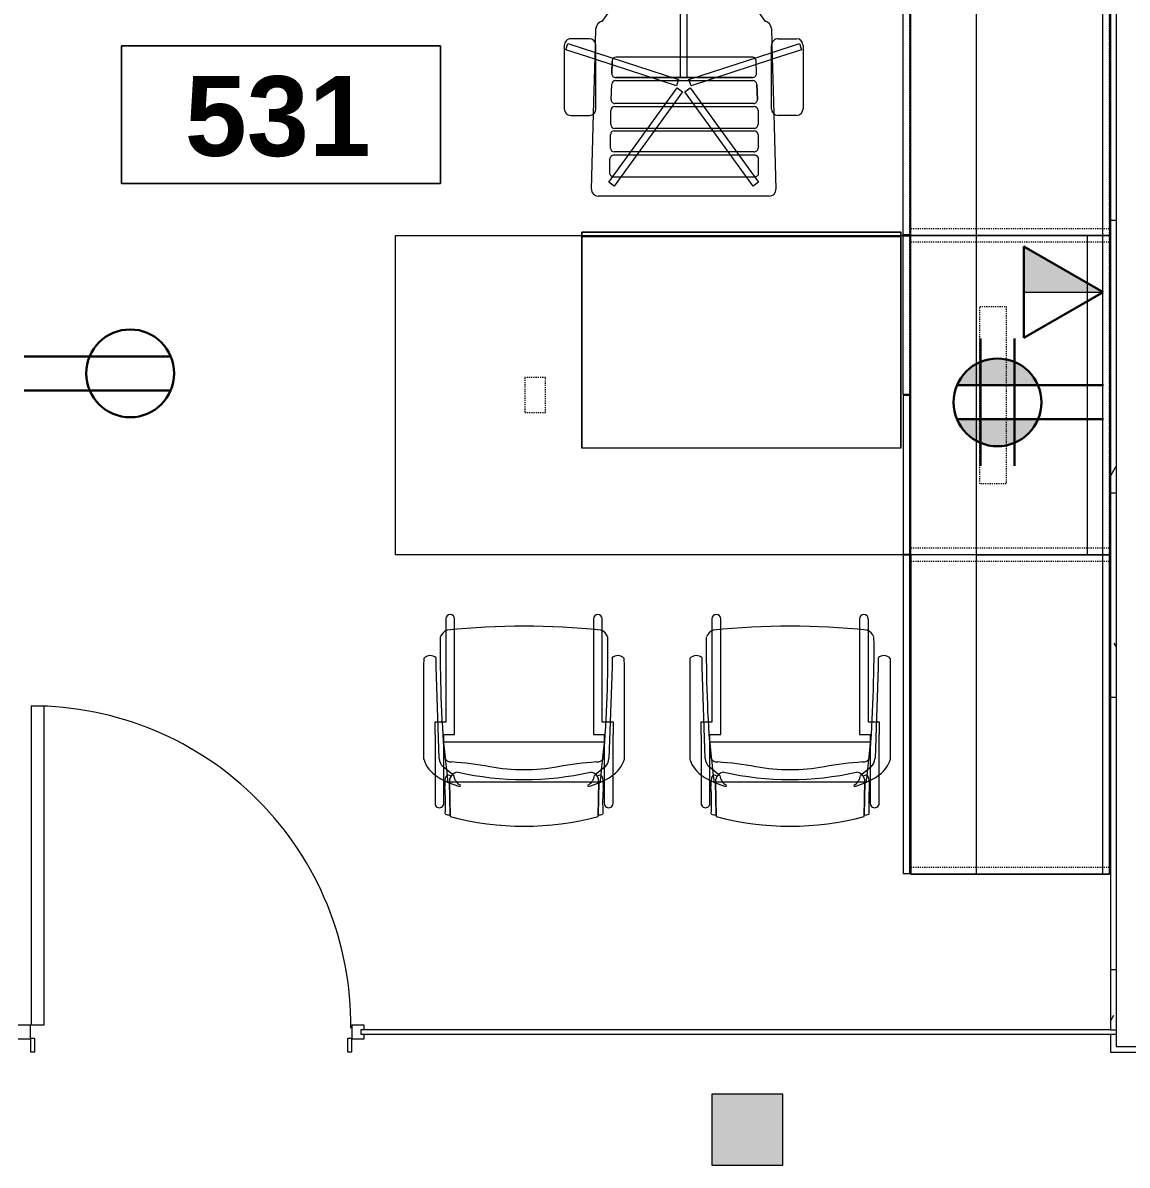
# Model space of a CAD drawing. Header units: inches. Extents: x 0 to 1865, y 0 to 1094.
# Drawn here: x 215.3 to 339.8, y 853.5 to 982.3 of the extents above; entities that cross this region are included whole.
import ezdxf

# ---------------------------------------------------------------- set-up
doc = ezdxf.new("R2010")
doc.units = ezdxf.units.IN
doc.header["$MEASUREMENT"] = 0
doc.linetypes.add('Dash', pattern=[0.25, 0.125, -0.125])
for name, color, linetype, lineweight in [('A-ANNO-NOTE', 131, 'Continuous', 9), ('A-AREA-IDEN', 2, 'Continuous', 9), ('A-DOOR', 31, 'Continuous', 13), ('A-WALL', 113, 'Continuous', 13), ('A-WALL-PATT', 111, 'Continuous', 13), ('I-FURN', 30, 'Continuous', 9), ('I-FURN-PNLS', 30, 'Continuous', 9), ('I-WALL', 2, 'Continuous', 13), ('S-COLS', 52, 'Continuous', 13)]:
    doc.layers.add(name, color=color, linetype=linetype, lineweight=lineweight)
doc.styles.add('Swis721 Lt BT_B', font='', dxfattribs={"height": 9})
doc.styles.get('Swis721 Lt BT_B').set_extended_font_data('Swis721 Lt BT', bold=True)

# ---------------------------------------------------------------- blocks, each defined once
blk = doc.blocks.new('Concrete-Rectangular-Column - 8x8-7061903-Level 05 POWER _ SIGNAL')
at = {"layer": 'S-COLS', "lineweight": 9}
blk.add_hatch(color=7, dxfattribs=at).paths.add_polyline_path([(4, -4), (4, 4), (-4, 4), (-4, -4)], flags=0)
at = {"layer": 'S-COLS', "color": 8, "lineweight": 20}
for p, q in [((4, 4), (-4, 4)), ((-4, 4), (-4, -4)), ((4, -4), (4, 4)), ((-4, -4), (4, -4))]:
    blk.add_line(p, q, dxfattribs=at)
blk = doc.blocks.new('F - EXECUTIVE DESK 2 - F - EXECUTIVE DESK 2-V22-Level 05 POWER _ SIGNAL')
at = {"layer": 'I-FURN'}
for p, q in [((23.5, -35.87), (23.5, -12)), ((23.5, -12), (23.5, -35.86)), ((23.5, -12), (59.5, -12)), ((23.5, -12), (59.5, -12)), ((59.5, -35.86), (59.5, -12)), ((59.5, -12), (59.5, -35.87)), ((23.5, -35.87), (23.5, -35.99)), ((23.5, -36), (23.5, -35.87)), ((23.5, -35.87), (23.5, -36)), ((23.5, -35.93), (23.5, -35.87)), ((59.5, -35.87), (23.5, -35.87)), ((59.5, -35.87), (23.5, -35.87)), ((23.5, -35.99), (23.5, -35.93)), ((23.5, -36), (23.5, -36.1)), ((23.5, -36.37), (23.5, -36)), ((23.5, -36.18), (23.5, -36)), ((23.5, -36.02), (23.5, -36.08)), ((59.5, -35.87), (59.5, -35.93)), ((59.5, -36), (59.5, -35.87)), ((59.5, -35.87), (59.5, -36)), ((59.5, -35.99), (59.5, -35.87)), ((59.5, -35.93), (59.5, -35.99)), ((59.5, -36), (59.5, -36.18)), ((59.5, -36), (59.5, -36.37)), ((59.5, -36.1), (59.5, -36)), ((59.5, -36.08), (59.5, -36.02)), ((23.5, -36.13), (23.5, -36.18)), ((23.5, -36.17), (23.5, -36.37)), ((23.5, -36.37), (59.5, -36.37)), ((59.5, -36.18), (59.5, -36.13)), ((59.5, -36.37), (59.5, -36.17)), ((38.35, -40.44), (57.65, -40.44)), ((37.84, -49.71), (37.6, -41.21)), ((39.56, -42.02), (40.16, -41.57)), ((47.26, -52.62), (39.56, -42.02)), ((40.16, -41.57), (47.86, -52.17)), ((48.14, -52.17), (55.84, -41.57)), ((56.44, -42.02), (48.74, -52.62)), ((55.84, -41.57), (56.44, -42.02)), ((58.4, -41.21), (58.16, -49.71)), ((39.55, -43.05), (39.55, -44.59)), ((39.55, -43.05), (39.55, -44.59)), ((55.91, -42.61), (39.99, -42.61)), ((55.91, -42.61), (39.99, -42.61)), ((56.35, -44.59), (56.35, -43.05)), ((56.35, -44.59), (56.35, -43.05)), ((39.99, -45.03), (55.9, -45.03)), ((39.99, -45.03), (55.9, -45.03)), ((39.61, -47.35), (39.61, -45.85)), ((39.61, -47.35), (39.61, -45.85)), ((40.06, -45.41), (55.82, -45.41)), ((40.06, -45.41), (55.82, -45.41)), ((56.26, -45.85), (56.26, -47.35)), ((56.26, -45.85), (56.26, -47.35)), ((39.61, -50.08), (39.61, -48.51)), ((39.61, -50.08), (39.61, -48.51)), ((55.82, -47.79), (40.06, -47.79)), ((55.82, -47.79), (40.06, -47.79)), ((40.06, -48.07), (55.78, -48.07)), ((40.06, -48.07), (55.78, -48.07)), ((56.22, -48.51), (56.22, -50.08)), ((56.22, -48.51), (56.22, -50.08)), ((35.28, -49.53), (37.36, -49.53)), ((38.06, -57.42), (37.84, -49.74)), ((58.16, -49.74), (57.94, -57.42)), ((60.72, -49.53), (58.64, -49.53)), ((34.54, -57.42), (34.54, -50.28)), ((38.11, -50.28), (38.11, -57.42)), ((39.76, -53.03), (39.68, -51.34)), ((39.68, -51.34), (39.76, -53.03)), ((55.78, -50.52), (40.06, -50.52)), ((55.78, -50.52), (40.06, -50.52)), ((40.12, -50.88), (55.75, -50.88)), ((40.12, -50.88), (55.75, -50.88)), ((56.19, -51.34), (56.11, -53.03)), ((56.19, -51.34), (56.11, -53.03)), ((57.9, -50.28), (57.9, -57.42)), ((61.47, -57.42), (61.47, -50.28)), ((47.86, -52.17), (47.26, -52.62)), ((48.74, -52.62), (48.14, -52.17)), ((38.11, -55.82), (47.17, -52.87)), ((47.41, -53.59), (38.15, -56.6)), ((55.67, -53.45), (40.2, -53.45)), ((55.67, -53.45), (40.2, -53.45)), ((55.67, -53.79), (40.24, -53.79)), ((40.24, -53.79), (55.67, -53.79)), ((47.17, -52.87), (47.41, -53.59)), ((47.63, -53.75), (48.38, -53.75)), ((47.63, -64.52), (47.63, -53.75)), ((48.38, -53.75), (48.38, -64.52)), ((48.6, -53.59), (48.83, -52.87)), ((57.85, -56.6), (48.6, -53.59)), ((48.83, -52.87), (57.9, -55.82)), ((39.8, -54.24), (39.84, -55.66)), ((39.8, -54.24), (39.84, -55.66)), ((56.07, -55.66), (56.11, -54.24)), ((56.11, -54.24), (56.07, -55.66)), ((34.71, -56.92), (38.01, -55.85)), ((38.04, -56.63), (34.95, -57.64)), ((38.01, -55.85), (38.11, -55.82)), ((38.11, -56.61), (38.04, -56.63)), ((40.28, -56.09), (55.63, -56.09)), ((40.28, -56.09), (55.63, -56.09)), ((57.9, -55.82), (57.99, -55.85)), ((57.96, -56.63), (57.9, -56.61)), ((61.06, -57.64), (57.96, -56.63)), ((57.99, -55.85), (61.29, -56.92)), ((34.95, -57.64), (34.71, -56.92)), ((38.06, -57.65), (38.06, -57.47)), ((38.11, -59.31), (38.06, -57.65)), ((57.94, -57.65), (57.89, -59.31)), ((57.94, -57.47), (57.94, -57.65)), ((61.29, -56.92), (61.06, -57.64)), ((37.36, -58.17), (35.28, -58.17)), ((58.64, -58.17), (60.72, -58.17)), ((41.56, -63.98), (38.81, -60.13)), ((57.19, -60.13), (54.44, -63.98)), ((42.87, -62.9), (53.13, -62.9)), ((53.31, -64.52), (42.69, -64.52)), ((53.27, -64.52), (42.73, -64.52)), ((47.63, -66.85), (47.63, -64.52)), ((48.38, -64.52), (48.38, -66.85)), ((48.38, -66.85), (47.63, -66.85))]:
    blk.add_line(p, q, dxfattribs=at)
for centre, radius, start, end in [((38.35, -41.19), 0.75, 90, 181.6253), ((57.65, -41.19), 0.75, 358.3747, 90), ((35.28, -50.28), 0.746, 90, 180), ((37.36, -50.28), 0.746, 0, 90), ((58.64, -50.28), 0.746, 90, 180), ((60.72, -50.28), 0.746, 0, 90), ((35.28, -57.42), 0.746, 180, 270), ((37.36, -57.42), 0.746, 270, 0), ((58.64, -57.42), 0.746, 180, 270), ((60.72, -57.42), 0.746, 270, 0), ((38.97, -59.29), 0.861, 181.6253, 259.2912), ((57.03, -59.29), 0.861, 280.7088, 358.3747), ((42.87, -63.87), 0.972, 90, 170), ((53.13, -63.87), 0.972, 10, 90), ((42.72, -63.02), 1.5, 219.5448, 268.6344), ((42.73, -63.71), 0.819, 180, 270), ((53.27, -63.71), 0.819, 270, 0), ((53.28, -63.02), 1.5, 271.3656, 320.4552)]:
    blk.add_arc(centre, radius, start, end, dxfattribs=at)
for centre, major_axis, ratio, start_param, end_param in [((39.99, -43.05), (0.441, 0), 0.994522, 1.570796, 3.141593), ((39.99, -43.05), (0.441, 0), 0.994522, 1.570796, 3.141593), ((55.91, -43.05), (0.441, 0), 0.994522, 0, 1.570796), ((55.91, -43.05), (0.441, 0), 0.994522, 0, 1.570796), ((39.99, -44.59), (0.441, 0), 0.994522, 3.141593, 4.712389), ((39.99, -44.59), (-0.441, 0), 0.994522, 0, 0.785398), ((39.99, -44.59), (0.441, 0), 0.994522, 3.926991, 4.712389), ((55.9, -44.59), (-0.442, 0), 0.994522, 1.570796, 3.141593), ((55.9, -44.59), (-0.442, 0), 0.994522, 1.570796, 3.141593), ((40.06, -45.85), (0.441, 0), 0.999591, 1.570796, 3.141593), ((40.06, -45.85), (0.441, 0), 0.999591, 1.570796, 3.141593), ((55.82, -45.85), (0.441, 0), 0.999591, 0, 1.570796), ((55.82, -45.85), (-0.441, 0), 0.999591, 3.141593, 4.712389), ((40.06, -47.35), (0.441, 0), 0.999591, 3.141593, 4.712389), ((40.06, -47.35), (-0.441, 0), 0.999591, 0, 1.570796), ((55.82, -47.35), (0.441, 0), 0.999591, 4.712389, 6.283185), ((55.82, -47.35), (0.441, 0), 0.999591, 4.712389, 6.283185), ((40.06, -48.51), (0.441, 0), 0.999403, 1.570796, 3.141593), ((40.06, -48.51), (0.441, 0), 0.999403, 1.570796, 3.141593), ((55.78, -48.51), (0.441, 0), 0.999403, 0, 1.570796), ((55.78, -48.51), (0.441, 0), 0.999403, 0, 1.570796), ((40.06, -50.08), (0.441, 0), 0.999403, 3.141593, 4.712389), ((40.06, -50.08), (0.441, 0), 0.999403, 3.141593, 4.712389), ((55.78, -50.08), (0.441, 0), 0.999403, 4.712389, 6.283185), ((55.78, -50.08), (0.441, 0), 0.999403, 4.712389, 6.283185), ((40.12, -51.32), (0.441, 0), 0.998574, 1.570796, 3.191177), ((40.12, -51.32), (0.441, 0), 0.998574, 1.570796, 3.191177), ((55.75, -51.32), (0.441, 0), 0.998574, 6.233601, 7.853982), ((55.75, -51.32), (0.441, 0), 0.998574, 6.233601, 7.853982), ((40.2, -53.01), (0.441, 0), 0.998574, 3.191177, 4.712389), ((40.2, -53.01), (0.441, 0), 0.998574, 3.191177, 4.712389), ((40.24, -54.23), (0.441, 0), 0.99965, 1.570796, 3.16704), ((40.24, -54.23), (0.441, 0), 0.99965, 1.570796, 3.16704), ((55.67, -53.01), (0.441, 0), 0.998574, 4.712389, 6.233601), ((55.67, -53.01), (0.441, 0), 0.998574, 4.712389, 6.233601), ((55.67, -54.23), (0.441, 0), 0.99965, 6.257738, 7.853982), ((55.67, -54.23), (0.441, 0), 0.99965, 6.257738, 7.853982), ((40.28, -55.65), (0.441, 0), 0.99965, 3.16704, 4.712389), ((40.28, -55.65), (0.441, 0), 0.99965, 3.16704, 3.939715), ((40.28, -55.65), (0.441, 0), 0.99965, 3.939715, 4.712389), ((55.63, -55.65), (0.441, 0), 0.99965, 4.712389, 6.257738), ((55.63, -55.65), (0.441, 0), 0.99965, 4.712389, 6.257738)]:
    blk.add_ellipse(centre, major_axis=major_axis, ratio=ratio, start_param=start_param, end_param=end_param, dxfattribs=at)
at = {"layer": 'I-FURN-PNLS'}
for p, q in [((0, 36), (15, 36)), ((0, 0), (0, 36)), ((0, 36), (0, 0)), ((15, 36), (0, 36)), ((0, 36), (15, 36)), ((0, 0), (0, 36)), ((0.75, 36), (0.75, 0)), ((15, 36), (22.38, 36)), ((22.38, 36), (15, 36)), ((15, 36), (15, 0)), ((22.38, 36), (22.38, 0)), ((22.38, 0), (22.38, 36)), ((22.5, 35.94), (22.5, 0.06)), ((23.25, 35.94), (22.5, 35.94)), ((23.25, 0.06), (23.25, 35.94)), ((0, 0), (0.75, 0)), ((0, -72), (0, 0)), ((0, 0), (0.75, 0)), ((0, -72), (0, 0)), ((0, 0), (0.75, 0)), ((15, 0), (0, 0)), ((0.75, 0), (0.75, -72)), ((0.75, 0), (0.75, -72)), ((0.75, 0), (2.5, 0)), ((2.5, -36), (2.5, 0)), ((2.5, 0), (15, 0)), ((2.5, 0), (15, 0)), ((15, 0), (80.5, 0)), ((15, 0), (22.38, 0)), ((22.38, 0), (22.38, -36)), ((22.5, 0.06), (23.25, 0.06)), ((80.5, 0), (80.5, -36)), ((0, 0), (15, 0)), ((0, -72), (0, 0)), ((0, -72), (0, 0)), ((0, 0), (0.75, 0)), ((0, -36), (0, 0)), ((0.75, 0), (0.75, -72)), ((0.75, 0), (2.5, 0)), ((2.5, 0), (15, 0)), ((15, 0), (15, -72)), ((15, 0), (22.38, 0)), ((22.38, 0), (22.38, -36)), ((23.25, -0.06), (22.5, -0.06)), ((22.5, -0.06), (22.5, -17.94)), ((23.25, -17.94), (23.25, -0.06)), ((23.5, -36.37), (23.5, -12)), ((23.5, -12), (59.5, -12)), ((59.5, -12), (59.5, -36.37)), ((22.5, -17.94), (23.25, -17.94)), ((22.5, -18.06), (23.25, -18.06)), ((22.5, -35.94), (22.5, -18.06)), ((23.25, -18.06), (23.25, -35.94)), ((0, -36), (0.75, -36)), ((0, -72), (0, -36)), ((0.75, -36), (0, -36)), ((0.75, -36), (2.5, -36)), ((2.5, -36), (0.75, -36)), ((15, -36), (2.5, -36)), ((2.5, -36), (15, -36)), ((15, -36), (2.5, -36)), ((80.5, -36), (15, -36)), ((15, -36), (22.38, -36)), ((22.38, -36), (15, -36)), ((22.38, -36), (22.38, -72)), ((22.38, -36), (22.38, -72)), ((23.25, -35.94), (22.5, -35.94)), ((22.5, -36.06), (23.25, -36.06)), ((22.5, -71.94), (22.5, -36.06)), ((23.25, -36.06), (23.25, -71.94)), ((59.5, -36.37), (23.5, -36.37)), ((15, -72), (0, -72)), ((0.75, -72), (0, -72)), ((0.75, -72), (0, -72)), ((0.75, -72), (0, -72)), ((0, -72), (22.38, -72)), ((0, -90), (0, -72)), ((0.75, -72), (0, -72)), ((15, -72), (0.75, -72)), ((15, -72), (0.75, -72)), ((22.38, -72), (15, -72)), ((22.38, -72), (15, -72)), ((22.38, -72), (22.38, -90)), ((23.25, -71.94), (22.5, -71.94)), ((23.28, -72.06), (22.53, -72.06)), ((22.53, -72.06), (22.53, -89.94)), ((23.28, -89.94), (23.28, -72.06)), ((22.38, -90), (0, -90)), ((22.53, -89.94), (23.28, -89.94))]:
    blk.add_line(p, q, dxfattribs=at)
at = {"layer": 'I-FURN-PNLS', "linetype": 'Dash'}
for p, q in [((0, 0), (0, 36)), ((0, 35.25), (15, 35.25)), ((15, 35.25), (22.38, 35.25)), ((22.38, 0), (22.38, 36)), ((22.5, 0.06), (22.5, 35.94)), ((0, 0.75), (15, 0.75)), ((0, 0), (0, -72)), ((15, 0.75), (22.38, 0.75)), ((22.38, 0), (22.38, -36)), ((0, 0), (0, -36)), ((0, -0.75), (0.75, -0.75)), ((0.75, -0.75), (2.5, -0.75)), ((2.5, -0.75), (15, -0.75)), ((15, -0.75), (22.38, -0.75)), ((22.5, -17.94), (22.5, -0.06)), ((11.63, -8), (14.63, -8)), ((11.63, -28), (11.63, -8)), ((14.63, -8), (14.63, -28)), ((63.57, -16.03), (63.57, -19.97)), ((65.93, -16.03), (63.57, -16.03)), ((65.93, -19.97), (65.93, -16.03)), ((22.5, -18.06), (22.5, -35.94)), ((63.57, -19.97), (65.93, -19.97)), ((14.63, -28), (11.63, -28)), ((0, -35.25), (0.75, -35.25)), ((0, -36), (0, -72)), ((0.75, -35.25), (2.5, -35.25)), ((2.5, -35.25), (15, -35.25)), ((15, -35.25), (22.38, -35.25)), ((22.38, -36), (22.38, -72)), ((0, -36.75), (0.75, -36.75)), ((0.75, -36.75), (15, -36.75)), ((15, -36.75), (22.38, -36.75)), ((22.5, -36.06), (22.5, -71.94)), ((0, -71.25), (0.75, -71.25)), ((0.75, -71.25), (15, -71.25)), ((15, -71.25), (22.38, -71.25)), ((22.53, -89.94), (22.53, -72.06)), ((0, -72.75), (22.38, -72.75)), ((0.75, -72.75), (0.75, -89.25)), ((0, -89.25), (22.38, -89.25))]:
    blk.add_line(p, q, dxfattribs=at)
blk = doc.blocks.new('F-Haworth_Chair_X99-Seminar - X99 Seminar Chair with Glides-V23-Level 05 POWER _ SIGNAL')
at = {"layer": 'I-FURN'}
for p, q in [((-8.34, 11.52), (-8.42, 7.57)), ((-8.42, 7.57), (-8.34, 11.37)), ((8.42, 7.57), (8.34, 11.52)), ((8.34, 11.37), (8.42, 7.57)), ((-10.04, 10.02), (-10.04, 6.81)), ((-9.04, 7.4), (-9.04, 10.02)), ((9.04, 10.02), (9.04, 7.4)), ((10.04, 6.81), (10.04, 10.02)), ((-7.18, 7.99), (-7.21, 8.13)), ((7.21, 8.13), (7.18, 7.99)), ((-10.04, 6.81), (-10.04, 5)), ((-9.13, 5.92), (-8.07, 6.77)), ((-9.04, 5.99), (-9.04, 7.4)), ((-8.68, 6.87), (-8.75, 6.22)), ((-8.62, 7.42), (-8.68, 6.87)), ((-8.6, 7.6), (-8.62, 7.43)), ((-8.61, 6.81), (-8.23, 6.95)), ((-8.49, 7.6), (-8.56, 7.6)), ((-7.65, 7.6), (-8.4, 7.6)), ((-8.03, 6.81), (-7.95, 6.87)), ((7.65, 7.6), (-7.65, 7.6)), ((8.4, 7.6), (7.65, 7.6)), ((7.95, 6.87), (8.03, 6.81)), ((8.07, 6.77), (9.13, 5.92)), ((8.23, 6.95), (8.61, 6.81)), ((8.56, 7.6), (8.49, 7.6)), ((8.62, 7.43), (8.6, 7.6)), ((8.68, 6.87), (8.62, 7.42)), ((8.75, 6.22), (8.68, 6.87)), ((9.04, 7.4), (9.04, 5.99)), ((10.04, 5), (10.04, 6.81)), ((-9.04, 3.62), (-9.04, 5.99)), ((-8.75, 6.22), (-8.88, 4.99)), ((8.88, 4.99), (8.75, 6.22)), ((9.04, 5.99), (9.04, 3.62)), ((-11.32, 5.06), (-11.32, -5.48)), ((-10.04, 4.99), (-10.04, 2.27)), ((-9.92, -5.36), (-9.57, 4.97)), ((-8.9, 4.8), (-9.07, 3.2)), ((-8.88, 4.99), (-8.89, 4.91)), ((8.89, 4.91), (8.88, 4.99)), ((9.07, 3.2), (8.9, 4.8)), ((9.57, 4.97), (9.92, -5.36)), ((10.04, 2.27), (10.04, 4.99)), ((11.32, -5.48), (11.32, 5.06)), ((-9.07, 3.2), (-9.07, 3.12)), ((-9.07, 3.12), (9.07, 3.12)), ((-9.04, 3.43), (-9.04, 3.62)), ((-9.04, 3.12), (-9.04, 3.43)), ((-9.04, 2.27), (-9.04, 3.12)), ((9.04, 3.62), (9.04, 3.43)), ((9.04, 3.43), (9.04, 3.12)), ((9.04, 3.12), (9.04, 2.27)), ((9.07, 3.12), (9.07, 3.2)), ((-10.04, 2.27), (-10.07, 2.27)), ((-10.07, 2.27), (-10.07, 0.89)), ((-7.83, 2.27), (-9.04, 2.27)), ((-7.83, -9.57), (-7.83, 2.27)), ((9.04, 2.27), (7.83, 2.27)), ((7.83, 2.27), (7.83, -9.57)), ((10.07, 2.27), (10.04, 2.27)), ((10.07, 0.89), (10.07, 2.27)), ((-10.07, 0.89), (-9.71, 0.89)), ((-9.71, 0.89), (-9.2, 0.89)), ((-9.2, 0.89), (-8.82, 0.89)), ((-8.82, 0.89), (-8.82, -9.44)), ((8.82, 0.89), (9.2, 0.89)), ((8.82, -9.44), (8.82, 0.89)), ((9.2, 0.89), (9.71, 0.89)), ((9.71, 0.89), (10.07, 0.89)), ((-11.32, -5.48), (-11.3, -6.32)), ((-9.92, -6.36), (-9.92, -5.36)), ((9.92, -5.36), (9.92, -6.36)), ((11.3, -6.32), (11.32, -5.48)), ((-8.82, -9.44), (-8.82, -10.78)), ((-7.83, -10.78), (-7.83, -9.57)), ((7.83, -9.57), (7.83, -10.78)), ((8.82, -10.78), (8.82, -9.44))]:
    blk.add_line(p, q, dxfattribs=at)
for centre, radius, start, end in [((0, -20.29), 32.89, 75.3075, 104.696), ((-9.54, 10.02), 0.498, 360, 180), ((-36.06, 10.03), 27.2, 355.9857, 2.5118), ((0, -20.73), 33.17, 104.5766, 105.5522), ((0, -20.73), 33.17, 74.4478, 75.4234), ((36.06, 10.03), 27.2, 177.4882, 184.0143), ((9.54, 10.02), 0.498, 360, 180), ((-5.2, 7.86), 3.74, 175.9857, 189.9064), ((-4.71, -1.15), 9.61, 105.0666, 112.7369), ((-6.55, 6.76), 1.38, 117.0503, 145.9813), ((6.55, 6.76), 1.38, 34.0187, 62.9497), ((4.71, -1.15), 9.61, 67.2631, 74.9334), ((5.2, 7.86), 3.74, 350.0936, 4.0143), ((-7.87, 3.92), 3.63, 121.9522, 161.8211), ((-4.71, -1.15), 9.61, 116.0036, 121.9522), ((-4.71, -1.15), 9.61, 113.5094, 116.0036), ((-8.28, 7.33), 0.613, 189.9064, 237.4573), ((-4.71, -1.15), 9.61, 112.927, 113.3607), ((-7.37, 7.55), 1.05, 178.8214, 214.7998), ((-7.37, 7.55), 1.05, 178.8214, 264.0446), ((-6.55, 6.76), 1.38, 147.5752, 174.9122), ((0, -26.49), 33.83, 77.2285, 102.7715), ((7.37, 7.55), 1.05, 275.9554, 1.1786), ((6.55, 6.76), 1.38, 5.0878, 32.4248), ((7.37, 7.55), 1.05, 325.2002, 1.1786), ((4.71, -1.15), 9.61, 66.6393, 67.073), ((4.71, -1.15), 9.61, 63.9964, 66.4906), ((8.28, 7.33), 0.613, 302.5427, 350.0936), ((4.71, -1.15), 9.61, 58.0478, 63.9964), ((7.87, 3.92), 3.63, 18.1789, 58.0478), ((-8.18, 4.9), 1.39, 132.8922, 177.1987), ((-8.24, 4.59), 0.763, 84.2338, 165.7662), ((-11.32, 48.08), 42.84, 274.2301, 280.0233), ((0, -15.97), 22.19, 79.9767, 100.0233), ((11.32, 48.08), 42.84, 259.9767, 265.7699), ((8.24, 4.59), 0.763, 14.2338, 95.7662), ((8.18, 4.9), 1.39, 2.8013, 47.1078), ((144.06, -7.32), 153.52, 175.4787, 180.5251), ((-144.06, -7.32), 153.52, 359.4749, 4.5213), ((-10.58, -5.68), 0.956, 221.8901, 314.1099), ((10.58, -5.68), 0.956, 225.8901, 318.1099), ((-8.21, -8.28), 1.31, 200.0433, 249.9567), ((8.21, -8.28), 1.31, 290.0433, 339.9567), ((0, 75.01), 84.96, 264.1475, 275.8525), ((-8.32, -10.78), 0.495, 180, 360), ((8.32, -10.78), 0.495, 180, 360)]:
    blk.add_arc(centre, radius, start, end, dxfattribs=at)
blk = doc.blocks.new('F-Haworth_Chair_X99-Seminar - X99 Seminar Chair with Glides-V24-Level 05 POWER _ SIGNAL')
at = {"layer": 'I-FURN'}
for p, q in [((-8.34, 11.52), (-8.42, 7.57)), ((-8.42, 7.57), (-8.34, 11.37)), ((8.42, 7.57), (8.34, 11.52)), ((8.34, 11.37), (8.42, 7.57)), ((-10.04, 10.02), (-10.04, 6.81)), ((-9.04, 7.4), (-9.04, 10.02)), ((9.04, 10.02), (9.04, 7.4)), ((10.04, 6.81), (10.04, 10.02)), ((-7.18, 7.99), (-7.21, 8.13)), ((7.21, 8.13), (7.18, 7.99)), ((-10.04, 6.81), (-10.04, 5)), ((-9.13, 5.92), (-8.07, 6.77)), ((-9.04, 5.99), (-9.04, 7.4)), ((-8.68, 6.87), (-8.75, 6.22)), ((-8.62, 7.42), (-8.68, 6.87)), ((-8.6, 7.6), (-8.62, 7.43)), ((-8.61, 6.81), (-8.23, 6.95)), ((-8.49, 7.6), (-8.56, 7.6)), ((-7.65, 7.6), (-8.4, 7.6)), ((-8.03, 6.81), (-7.95, 6.87)), ((7.65, 7.6), (-7.65, 7.6)), ((8.4, 7.6), (7.65, 7.6)), ((7.95, 6.87), (8.03, 6.81)), ((8.07, 6.77), (9.13, 5.92)), ((8.23, 6.95), (8.61, 6.81)), ((8.56, 7.6), (8.49, 7.6)), ((8.62, 7.43), (8.6, 7.6)), ((8.68, 6.87), (8.62, 7.42)), ((8.75, 6.22), (8.68, 6.87)), ((9.04, 7.4), (9.04, 5.99)), ((10.04, 5), (10.04, 6.81)), ((-9.04, 3.62), (-9.04, 5.99)), ((-8.75, 6.22), (-8.88, 4.99)), ((8.88, 4.99), (8.75, 6.22)), ((9.04, 5.99), (9.04, 3.62)), ((-11.32, 5.06), (-11.32, -5.48)), ((-10.04, 4.99), (-10.04, 2.27)), ((-9.92, -5.36), (-9.57, 4.97)), ((-8.9, 4.8), (-9.07, 3.2)), ((-8.88, 4.99), (-8.89, 4.91)), ((8.89, 4.91), (8.88, 4.99)), ((9.07, 3.2), (8.9, 4.8)), ((9.57, 4.97), (9.92, -5.36)), ((10.04, 2.27), (10.04, 4.99)), ((11.32, -5.48), (11.32, 5.06)), ((-9.07, 3.2), (-9.07, 3.12)), ((-9.07, 3.12), (9.07, 3.12)), ((-9.04, 3.43), (-9.04, 3.62)), ((-9.04, 3.12), (-9.04, 3.43)), ((-9.04, 2.27), (-9.04, 3.12)), ((9.04, 3.62), (9.04, 3.43)), ((9.04, 3.43), (9.04, 3.12)), ((9.04, 3.12), (9.04, 2.27)), ((9.07, 3.12), (9.07, 3.2)), ((-10.04, 2.27), (-10.07, 2.27)), ((-10.07, 2.27), (-10.07, 0.89)), ((-7.83, 2.27), (-9.04, 2.27)), ((-7.83, -9.57), (-7.83, 2.27)), ((9.04, 2.27), (7.83, 2.27)), ((7.83, 2.27), (7.83, -9.57)), ((10.07, 2.27), (10.04, 2.27)), ((10.07, 0.89), (10.07, 2.27)), ((-10.07, 0.89), (-9.71, 0.89)), ((-9.71, 0.89), (-9.2, 0.89)), ((-9.2, 0.89), (-8.82, 0.89)), ((-8.82, 0.89), (-8.82, -9.44)), ((8.82, 0.89), (9.2, 0.89)), ((8.82, -9.44), (8.82, 0.89)), ((9.2, 0.89), (9.71, 0.89)), ((9.71, 0.89), (10.07, 0.89)), ((-11.32, -5.48), (-11.3, -6.32)), ((-9.92, -6.36), (-9.92, -5.36)), ((9.92, -5.36), (9.92, -6.36)), ((11.3, -6.32), (11.32, -5.48)), ((-8.82, -9.44), (-8.82, -10.78)), ((-7.83, -10.78), (-7.83, -9.57)), ((7.83, -9.57), (7.83, -10.78)), ((8.82, -10.78), (8.82, -9.44))]:
    blk.add_line(p, q, dxfattribs=at)
for centre, radius, start, end in [((0, -20.29), 32.89, 75.3075, 104.696), ((-9.54, 10.02), 0.498, 360, 180), ((-36.06, 10.03), 27.2, 355.9857, 2.5118), ((0, -20.73), 33.17, 104.5766, 105.5522), ((0, -20.73), 33.17, 74.4478, 75.4234), ((36.06, 10.03), 27.2, 177.4882, 184.0143), ((9.54, 10.02), 0.498, 360, 180), ((-5.2, 7.86), 3.74, 175.9857, 189.9064), ((-4.71, -1.15), 9.61, 105.0666, 112.7369), ((-6.55, 6.76), 1.38, 117.0503, 145.9813), ((6.55, 6.76), 1.38, 34.0187, 62.9497), ((4.71, -1.15), 9.61, 67.2631, 74.9334), ((5.2, 7.86), 3.74, 350.0936, 4.0143), ((-7.87, 3.92), 3.63, 121.9522, 161.8211), ((-4.71, -1.15), 9.61, 116.0036, 121.9522), ((-4.71, -1.15), 9.61, 113.5094, 116.0036), ((-8.28, 7.33), 0.613, 189.9064, 237.4573), ((-4.71, -1.15), 9.61, 112.927, 113.3607), ((-7.37, 7.55), 1.05, 178.8214, 214.7998), ((-7.37, 7.55), 1.05, 178.8214, 264.0446), ((-6.55, 6.76), 1.38, 147.5752, 174.9122), ((0, -26.49), 33.83, 77.2285, 102.7715), ((7.37, 7.55), 1.05, 275.9554, 1.1786), ((6.55, 6.76), 1.38, 5.0878, 32.4248), ((7.37, 7.55), 1.05, 325.2002, 1.1786), ((4.71, -1.15), 9.61, 66.6393, 67.073), ((4.71, -1.15), 9.61, 63.9964, 66.4906), ((8.28, 7.33), 0.613, 302.5427, 350.0936), ((4.71, -1.15), 9.61, 58.0478, 63.9964), ((7.87, 3.92), 3.63, 18.1789, 58.0478), ((-8.18, 4.9), 1.39, 132.8922, 177.1987), ((-8.24, 4.59), 0.763, 84.2338, 165.7662), ((-11.32, 48.08), 42.84, 274.2301, 280.0233), ((0, -15.97), 22.19, 79.9767, 100.0233), ((11.32, 48.08), 42.84, 259.9767, 265.7699), ((8.24, 4.59), 0.763, 14.2338, 95.7662), ((8.18, 4.9), 1.39, 2.8013, 47.1078), ((144.06, -7.32), 153.52, 175.4787, 180.5251), ((-144.06, -7.32), 153.52, 359.4749, 4.5213), ((-10.58, -5.68), 0.956, 221.8901, 314.1099), ((10.58, -5.68), 0.956, 225.8901, 318.1099), ((-8.21, -8.28), 1.31, 200.0433, 249.9567), ((8.21, -8.28), 1.31, 290.0433, 339.9567), ((0, 75.01), 84.96, 264.1475, 275.8525), ((-8.32, -10.78), 0.495, 180, 360), ((8.32, -10.78), 0.495, 180, 360)]:
    blk.add_arc(centre, radius, start, end, dxfattribs=at)
blk = doc.blocks.new('Door - Single - Full Lite-V61-Level 05 POWER _ SIGNAL')
at = {"layer": 'A-DOOR'}
for p, q in [((-14.01, 36.86), (-12.63, 36.86)), ((-14.01, 0.86), (-14.01, 36.86)), ((-12.63, 36.86), (-12.63, 0.86)), ((-12.63, 0.86), (-14.01, 0.86))]:
    blk.add_line(p, q, dxfattribs=at)
at = {"layer": 'A-DOOR', "lineweight": 9}
for p, q in [((-14.13, 0.86), (-15.51, 0.86)), ((-14.13, -0.64), (-14.13, 0.86)), ((23.49, 0.86), (22.12, 0.86)), ((22.12, 0.86), (22.12, -0.64)), ((23.49, 0.34), (23.49, 0.86)), ((-15.51, -0.68), (-14.13, -0.68)), ((-13.63, -0.64), (-14.13, -0.64)), ((-14.13, -0.68), (-14.13, -2.14)), ((-13.63, -2.14), (-13.63, -0.64)), ((22.12, -0.64), (21.62, -0.64)), ((21.62, -0.64), (21.62, -2.14)), ((22.12, -2.14), (22.12, -0.68)), ((22.12, -0.68), (23.49, -0.68)), ((23.49, -0.68), (23.49, -0.16)), ((-14.13, -2.14), (-13.63, -2.14)), ((21.62, -2.14), (22.12, -2.14))]:
    blk.add_line(p, q, dxfattribs=at)
blk.add_arc((-14.01, 0.86), 36, 359.5, 90, dxfattribs=at)
blk = doc.blocks.new('Room Tag - Room Name and Number-3379422-Level 05 POWER _ SIGNAL')
at = {"layer": 'A-AREA-IDEN'}
for p, q in [((-0.1881, -0.1636), (-0.1881, -0.0018)), ((-0.1881, -0.0018), (0.1869, -0.0018)), ((0.1869, -0.0018), (-0.1881, -0.0018)), ((-0.1881, -0.0018), (-0.1881, -0.1636)), ((0.1869, -0.0018), (0.1869, -0.1636)), ((0.1869, -0.1636), (0.1869, -0.0018)), ((0.1869, -0.1636), (-0.1881, -0.1636)), ((-0.1881, -0.1636), (0.1869, -0.1636))]:
    blk.add_line(p, q, dxfattribs=at)

msp = doc.modelspace()

# ---------------------------------------------------------------- hatches: boundary and pattern name
at = {"layer": 'A-ANNO-NOTE'}
for points in [[(337.12, 951.91), (328.19, 957.07), (328.19, 951.91)], [(320.76, 941.65), (329.28, 942.32), (323.74, 944.22)], [(320.76, 941.65), (323.74, 944.22), (322.67, 943.74)], [(329.28, 942.32), (326.31, 944.32), (323.74, 944.22)], [(323.86, 944.25), (326.31, 944.32), (324.24, 944.35)], [(326.31, 944.32), (324.5, 944.39), (324.24, 944.35)], [(326.31, 944.32), (325.93, 944.39), (324.5, 944.39)], [(325.8, 944.41), (325.28, 944.44), (324.63, 944.41)], [(325.93, 944.39), (325.8, 944.41), (324.63, 944.41)], [(329.28, 942.32), (328.09, 943.52), (326.31, 944.32)], [(328.09, 943.52), (327.42, 943.92), (326.31, 944.32)], [(327.42, 943.92), (326.69, 944.22), (326.31, 944.32)], [(320.76, 941.65), (322.67, 943.74), (321.93, 943.2)], [(320.76, 941.65), (321.93, 943.2), (321.47, 942.73)], [(329.28, 942.32), (328.96, 942.73), (328.09, 943.52)], [(328.96, 942.73), (328.4, 943.28), (328.09, 943.52)], [(329.78, 941.41), (320.76, 941.65), (320.65, 941.41)], [(329.78, 941.41), (329.28, 942.32), (320.76, 941.65)], [(320.7, 937.46), (329.78, 937.58), (320.65, 937.58)], [(329.73, 937.46), (329.78, 937.58), (320.7, 937.46)], [(320.82, 937.22), (329.73, 937.46), (320.7, 937.46)], [(329.61, 937.22), (329.73, 937.46), (320.82, 937.22)], [(326.19, 934.64), (320.82, 937.22), (321.39, 936.35)], [(326.19, 934.64), (329.61, 937.22), (320.82, 937.22)], [(326.19, 934.64), (321.39, 936.35), (324.11, 934.67)], [(324.11, 934.67), (321.39, 936.35), (323.01, 935.06)], [(323.01, 935.06), (321.39, 936.35), (322.56, 935.32)], [(322.56, 935.32), (321.39, 936.35), (321.93, 935.79)], [(326.19, 934.64), (327.53, 935.12), (329.61, 937.22)], [(327.53, 935.12), (328.19, 935.54), (329.61, 937.22)], [(328.19, 935.54), (329.04, 936.35), (329.61, 937.22)], [(326.19, 934.64), (326.94, 934.85), (327.53, 935.12)], [(328.19, 935.54), (328.4, 935.7), (328.87, 936.15)], [(325.93, 934.59), (326.19, 934.64), (324.11, 934.67)], [(325.93, 934.59), (324.11, 934.67), (324.5, 934.59)], [(325.8, 934.58), (325.93, 934.59), (324.63, 934.58)], [(325.15, 934.54), (325.8, 934.58), (324.63, 934.58)]]:
    msp.add_hatch(color=256, dxfattribs=at).paths.add_polyline_path(points, flags=0)
at = {"layer": 'A-WALL-PATT', "lineweight": 9}
h = msp.add_hatch(dxfattribs=at)
h.set_pattern_fill('FP_1', color=256, style=0, pattern_type=2)
h.set_pattern_definition([(0, (0, 0), (30.72, 7.68), [1.267, -21.773, 1.267, -21.773, -122.88]), (0, (0, 0), (30.72, 7.68), [-46.08, 1.267, -44.813, 1.267, -21.773, -53.76]), (0, (0, 0), (30.72, 7.68), [-115.2, 1.267, -14.093, 1.267, -37.133]), (120, (11.52, 3.84), (-22.011075, 22.7643), [1.267, -21.773, 1.267, -21.773, -122.88]), (120, (11.52, 3.84), (-22.011075, 22.7643), [-46.08, 1.267, -44.813, 1.267, -21.773, -53.76]), (120, (11.52, 3.84), (-22.011075, 22.7643), [-115.2, 1.267, -14.093, 1.267, -37.133]), (240, (15.36, 19.2), (-8.708925, -30.4443), [1.267, -21.773, 1.267, -21.773, -122.88]), (240, (15.36, 19.2), (-8.708925, -30.4443), [-46.08, 1.267, -44.813, 1.267, -21.773, -53.76]), (240, (15.36, 19.2), (-8.708925, -30.4443), [-115.2, 1.267, -14.093, 1.267, -37.133])])
h.paths.add_polyline_path([(337.95, 866.25), (338.58, 866.25), (338.58, 868.25), (337.95, 868.25), (337.95, 866.87)], flags=0)
h.paths.add_polyline_path([(337.95, 868.75), (338.58, 868.75), (338.58, 1013.5), (337.95, 1013.5), (337.95, 886.31)], flags=0)

# ---------------------------------------------------------------- linework, layer by layer
at = {"layer": 'A-ANNO-NOTE'}
for p, q in [((337.12, 951.91), (328.19, 957.07)), ((328.19, 957.07), (328.19, 951.91)), ((328.19, 951.91), (337.12, 951.91)), ((320.65, 941.41), (329.78, 941.41)), ((329.78, 937.58), (320.65, 937.58))]:
    msp.add_line(p, q, dxfattribs=at)
at = {"layer": 'A-ANNO-NOTE', "lineweight": 30}
for p, q in [((337.12, 951.91), (328.19, 957.07)), ((328.19, 946.75), (328.19, 957.07)), ((337.12, 951.91), (328.19, 946.75)), ((323.3, 932.32), (323.3, 946.67)), ((327.13, 932.32), (327.13, 946.67)), ((215.46, 944.67), (231.98, 944.67)), ((215.46, 944.67), (231.98, 944.67)), ((337.18, 941.41), (320.65, 941.41)), ((215.46, 940.84), (231.98, 940.84)), ((337.18, 937.58), (320.65, 937.58))]:
    msp.add_line(p, q, dxfattribs=at)
for centre in [(227.42, 942.76), (325.21, 939.49)]:
    msp.add_circle(centre, 4.95, dxfattribs=at)
at = {"layer": 'A-ANNO-NOTE'}
for start, end in [(22.7756, 157.2244), (202.7756, 337.2244)]:
    msp.add_arc((325.21, 939.49), 4.95, start, end, dxfattribs=at)
at = {"layer": 'A-WALL'}
for p, q in [((338.58, 1013.5), (338.58, 866.87)), ((337.95, 868.75), (338.58, 868.75)), ((337.95, 868.25), (338.58, 868.25)), ((338.58, 866.87), (341.08, 866.87))]:
    msp.add_line(p, q, dxfattribs=at)
at = {"layer": 'I-WALL'}
for p, q in [((337.95, 1013.5), (337.95, 868.75)), ((337.95, 868.75), (253.43, 868.75)), ((253.43, 868.75), (253.43, 868.25)), ((253.43, 868.25), (337.95, 868.25)), ((337.95, 868.25), (337.95, 866.25)), ((337.95, 866.25), (341.7, 866.25))]:
    msp.add_line(p, q, dxfattribs=at)

# ---------------------------------------------------------------- block references
at = {"layer": 'A-AREA-IDEN', "xscale": 95.99999999999994, "yscale": 95.99999999999994, "zscale": 95.99999999999994}
msp.add_blockref('Room Tag - Room Name and Number-3379422-Level 05 POWER _ SIGNAL', (244.48, 979.87), dxfattribs=at)
at = {"layer": 'A-DOOR'}
msp.add_blockref('Door - Single - Full Lite-V61-Level 05 POWER _ SIGNAL', (230.31, 868.41), dxfattribs=at)
at = {"layer": 'I-FURN', "rotation": 180}
for name, p in [('F - EXECUTIVE DESK 2 - F - EXECUTIVE DESK 2-V22-Level 05 POWER _ SIGNAL', (337.83, 922.31)), ('F-Haworth_Chair_X99-Seminar - X99 Seminar Chair with Glides-V23-Level 05 POWER _ SIGNAL', (271.83, 904.31)), ('F-Haworth_Chair_X99-Seminar - X99 Seminar Chair with Glides-V24-Level 05 POWER _ SIGNAL', (301.83, 904.31))]:
    msp.add_blockref(name, p, dxfattribs=at)
at = {"layer": 'S-COLS', "lineweight": 9}
msp.add_blockref('Concrete-Rectangular-Column - 8x8-7061903-Level 05 POWER _ SIGNAL', (297, 857.5), dxfattribs=at)

# ---------------------------------------------------------------- texts
at = {"layer": 'A-AREA-IDEN', "insert": (233.58, 976.27), "char_height": 9, "width": 25.452, "attachment_point": 1, "style": 'Swis721 Lt BT_B'}
msp.add_mtext('531', dxfattribs=at)

doc.saveas('drawing.dxf')
